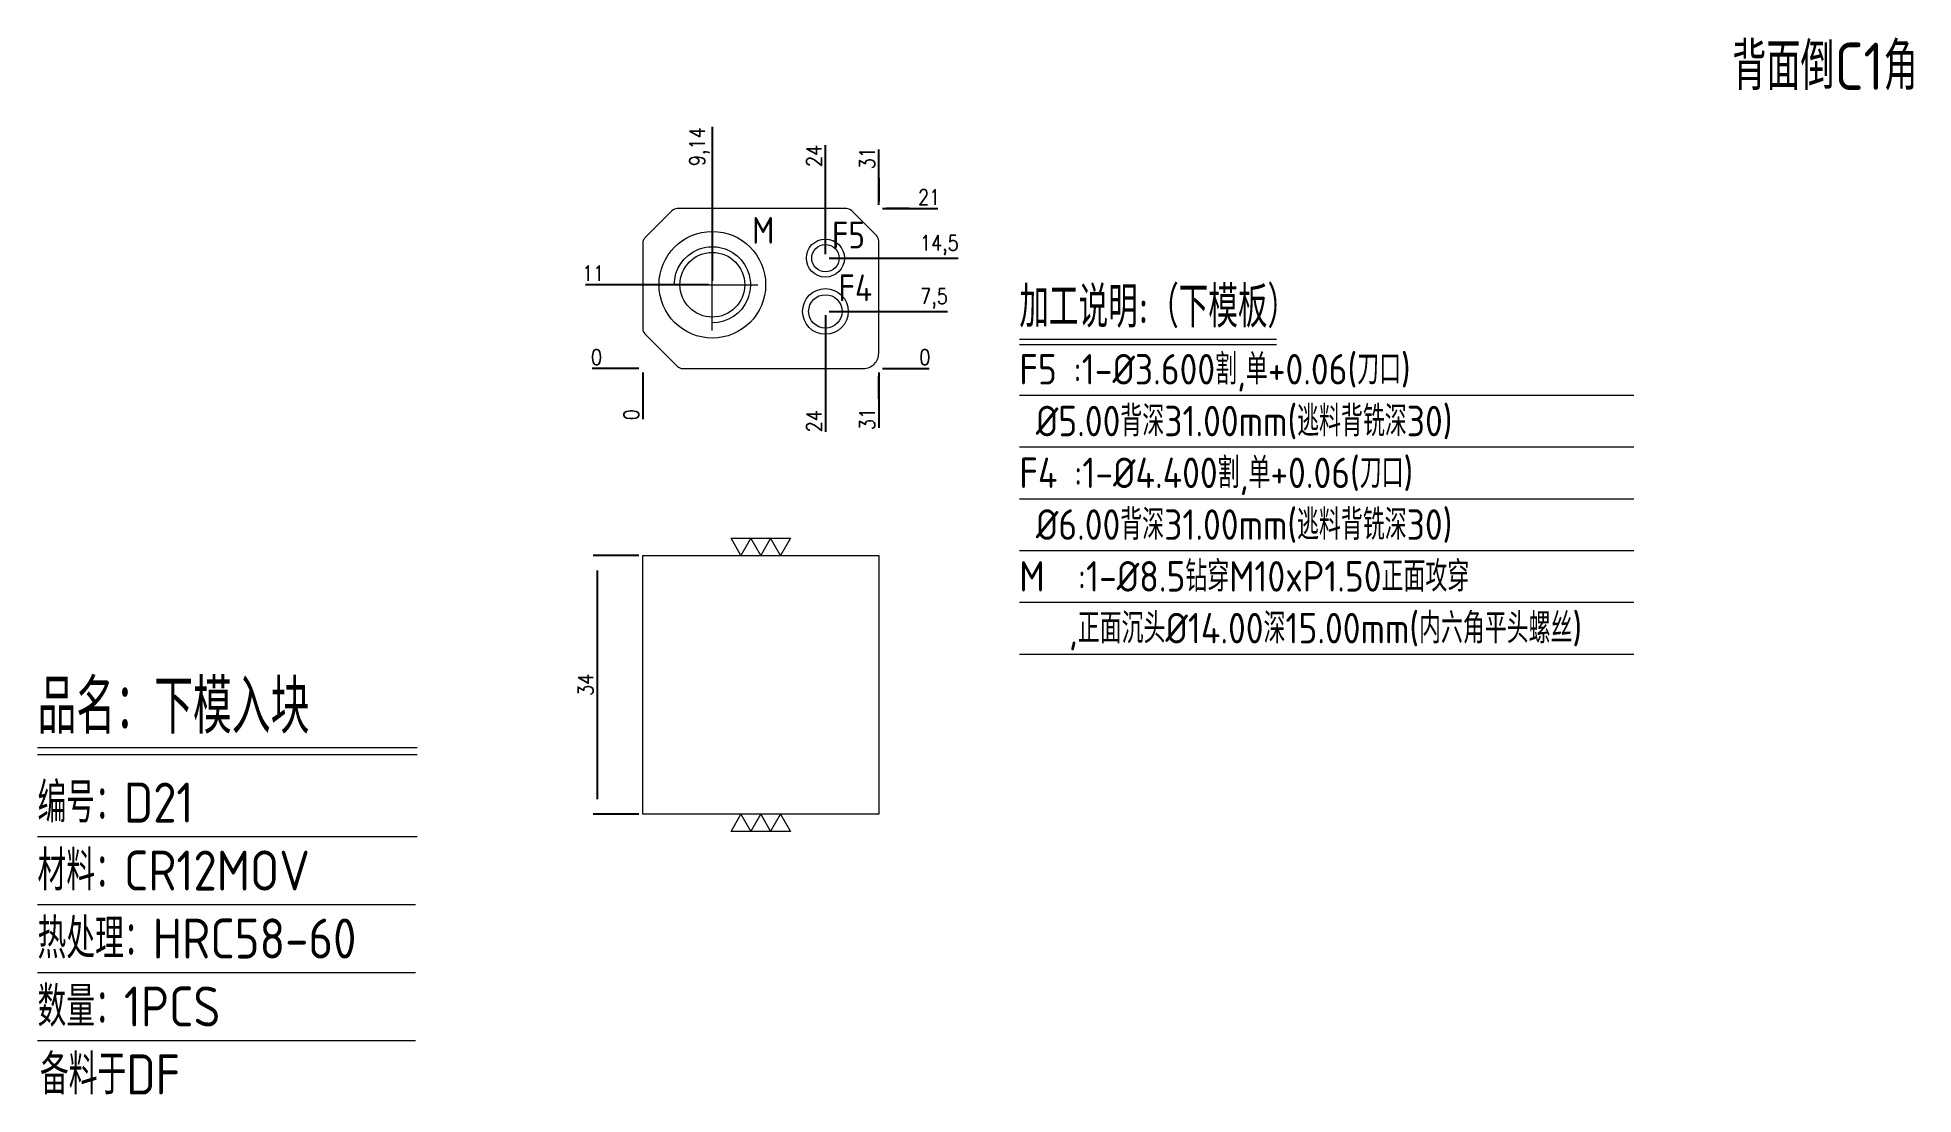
# Model space of a CAD drawing. Header units: millimetres. Extents: x 112911 to 113158, y 600 to 739.
import ezdxf
from ezdxf.enums import TextEntityAlignment as Align

# ---------------------------------------------------------------- set-up
doc = ezdxf.new("R2010")
doc.units = ezdxf.units.MM
doc.linetypes.add('CENTER', pattern=[0])
doc.linetypes.add('HIDDEN', pattern=[0])
for name, color, linetype in [('DIE_P', 2, 'Continuous'), ('DIM', 4, 'Continuous'), ('TEXT', 4, 'Continuous')]:
    doc.layers.add(name, color=color, linetype=linetype)
doc.styles.add('gbenor', font='gbenor.shx', dxfattribs={"bigfont": 'gbcbig.shx'})
doc.styles.get("Standard").update_dxf_attribs({"font": 'txt.shx', "width": 0.85, "bigfont": 'ctxt.shx'})
doc.dimstyles.new('T-2-WX', dxfattribs={"dimtxt": 2, "dimasz": 2, "dimexe": 0.5, "dimexo": 0.5, "dimgap": 0.5, "dimtad": 1, "dimtxsty": 'Standard', "dimblk": 'OPEN30', "dimcen": 0, "dimazin": 3, "dimtfac": 1, "dimtmove": 0, "dimatfit": 3, "dimldrblk": 'OPEN30', "dimlwd": -1, "dimlwe": -1})

# ---------------------------------------------------------------- blocks, each defined once
blk = doc.blocks.new('*D7579')
at = {"layer": 'Defpoints', "color": 0}
for p in [(112990.95, 695.28), (113021.95, 695.28), (113026.95, 695.28)]:
    blk.add_point(p, dxfattribs=at)
at = {"layer": 'DIM', "color": 0}
blk.add_line((113022.45, 695.28), (113028.58, 695.28), dxfattribs=at)
at = {"layer": 'DIM', "color": 0, "lineweight": 5, "insert": (113028.02, 696.78), "char_height": 2, "attachment_point": 5}
blk.add_mtext('0', dxfattribs=at)
blk = doc.blocks.new('_Open30')
blk = doc.blocks.new('*D7580')
at = {"layer": 'Defpoints', "color": 0}
for p in [(113014.95, 702.78), (113026.95, 702.78), (112990.95, 695.28)]:
    blk.add_point(p, dxfattribs=at)
at = {"layer": 'DIM', "color": 0}
for p, q in [((113015.45, 702.78), (113018.95, 702.78)), ((113018.95, 702.78), (113022.95, 702.78)), ((113022.95, 702.78), (113031.01, 702.78))]:
    blk.add_line(p, q, dxfattribs=at)
at = {"layer": 'DIM', "color": 0, "lineweight": 5, "insert": (113029.23, 704.47), "char_height": 2, "attachment_point": 5}
blk.add_mtext('7,5', dxfattribs=at)
blk = doc.blocks.new('*D7581')
at = {"layer": 'Defpoints', "color": 0}
for p in [(113014.95, 709.78), (113026.95, 709.78), (112990.95, 695.28)]:
    blk.add_point(p, dxfattribs=at)
at = {"layer": 'DIM', "color": 0}
for p, q in [((113015.45, 709.78), (113018.95, 709.78)), ((113018.95, 709.78), (113022.95, 709.78)), ((113022.95, 709.78), (113032.39, 709.78))]:
    blk.add_line(p, q, dxfattribs=at)
at = {"layer": 'DIM', "color": 0, "lineweight": 5, "insert": (113029.92, 711.47), "char_height": 2, "attachment_point": 5}
blk.add_mtext('14,5', dxfattribs=at)
blk = doc.blocks.new('*D7582')
at = {"layer": 'Defpoints', "color": 0}
for p in [(113021.95, 716.28), (113026.95, 716.28), (112990.95, 695.28)]:
    blk.add_point(p, dxfattribs=at)
at = {"layer": 'DIM', "color": 0}
for p, q in [((113022.45, 716.28), (113025.95, 716.28)), ((113025.95, 716.28), (113022.95, 716.28)), ((113022.95, 716.28), (113029.72, 716.28))]:
    blk.add_line(p, q, dxfattribs=at)
at = {"layer": 'DIM', "color": 0, "lineweight": 5, "insert": (113028.58, 717.78), "char_height": 2, "attachment_point": 5}
blk.add_mtext('21', dxfattribs=at)
blk = doc.blocks.new('*D7583')
at = {"layer": 'Defpoints', "color": 0}
for p in [(112985.95, 695.28), (112990.95, 695.28), (112990.95, 695.28)]:
    blk.add_point(p, dxfattribs=at)
at = {"layer": 'DIM', "color": 0}
blk.add_line((112990.45, 695.28), (112984.32, 695.28), dxfattribs=at)
at = {"layer": 'DIM', "color": 0, "lineweight": 5, "insert": (112984.88, 696.78), "char_height": 2, "attachment_point": 5}
blk.add_mtext('0', dxfattribs=at)
blk = doc.blocks.new('*D7584')
at = {"layer": 'Defpoints', "color": 0}
for p in [(112985.95, 706.28), (113000.1, 706.28), (112990.95, 695.28)]:
    blk.add_point(p, dxfattribs=at)
at = {"layer": 'DIM', "color": 0}
for p, q in [((112989.95, 706.28), (112983.43, 706.28)), ((112993.95, 706.28), (112989.95, 706.28)), ((112999.6, 706.28), (112993.95, 706.28))]:
    blk.add_line(p, q, dxfattribs=at)
at = {"layer": 'DIM', "color": 0, "lineweight": 5, "insert": (112984.44, 707.78), "char_height": 2, "attachment_point": 5}
blk.add_mtext('11', dxfattribs=at)
blk = doc.blocks.new('*D7585')
at = {"layer": 'Defpoints', "color": 0}
for p in [(112990.95, 695.28), (113021.95, 695.28), (113021.95, 690.28)]:
    blk.add_point(p, dxfattribs=at)
at = {"layer": 'DIM', "color": 0}
for p, q in [((113021.95, 694.78), (113021.95, 691.28)), ((113021.95, 691.28), (113021.95, 694.28)), ((113021.95, 694.28), (113021.95, 687.51))]:
    blk.add_line(p, q, dxfattribs=at)
at = {"layer": 'DIM', "color": 0, "lineweight": 5, "insert": (113020.45, 688.65), "char_height": 2, "attachment_point": 5, "rotation": 90}
blk.add_mtext('31', dxfattribs=at)
blk = doc.blocks.new('*D7586')
at = {"layer": 'Defpoints', "color": 0}
for p in [(113014.95, 702.78), (112990.95, 695.28), (113014.95, 690.28)]:
    blk.add_point(p, dxfattribs=at)
at = {"layer": 'DIM', "color": 0}
for p, q in [((113014.95, 702.28), (113014.95, 698.28)), ((113014.95, 698.28), (113014.95, 694.28)), ((113014.95, 694.28), (113014.95, 686.95))]:
    blk.add_line(p, q, dxfattribs=at)
at = {"layer": 'DIM', "color": 0, "lineweight": 5, "insert": (113013.45, 688.36), "char_height": 2, "attachment_point": 5, "rotation": 90}
blk.add_mtext('24', dxfattribs=at)
blk = doc.blocks.new('*D7587')
at = {"layer": 'Defpoints', "color": 0}
for p in [(112990.95, 695.28), (112990.95, 695.28), (112990.95, 690.28)]:
    blk.add_point(p, dxfattribs=at)
at = {"layer": 'DIM', "color": 0}
blk.add_line((112990.95, 694.78), (112990.95, 688.65), dxfattribs=at)
at = {"layer": 'DIM', "color": 0, "lineweight": 5, "insert": (112989.45, 689.21), "char_height": 2, "attachment_point": 5, "rotation": 90}
blk.add_mtext('0', dxfattribs=at)
blk = doc.blocks.new('*D7588')
at = {"layer": 'Defpoints', "color": 0}
for p in [(113021.95, 721.28), (113021.95, 716.28), (112990.95, 695.28)]:
    blk.add_point(p, dxfattribs=at)
at = {"layer": 'DIM', "color": 0}
for p, q in [((113021.95, 717.28), (113021.95, 724.05)), ((113021.95, 716.78), (113021.95, 720.28)), ((113021.95, 720.28), (113021.95, 717.28))]:
    blk.add_line(p, q, dxfattribs=at)
at = {"layer": 'DIM', "color": 0, "lineweight": 5, "insert": (113020.45, 722.91), "char_height": 2, "attachment_point": 5, "rotation": 90}
blk.add_mtext('31', dxfattribs=at)
blk = doc.blocks.new('*D7589')
at = {"layer": 'Defpoints', "color": 0}
for p in [(113014.95, 721.28), (113014.95, 709.78), (112990.95, 695.28)]:
    blk.add_point(p, dxfattribs=at)
at = {"layer": 'DIM', "color": 0}
for p, q in [((113014.95, 717.28), (113014.95, 724.61)), ((113014.95, 713.78), (113014.95, 717.28)), ((113014.95, 710.28), (113014.95, 713.78))]:
    blk.add_line(p, q, dxfattribs=at)
at = {"layer": 'DIM', "color": 0, "lineweight": 5, "insert": (113013.45, 723.2), "char_height": 2, "attachment_point": 5, "rotation": 90}
blk.add_mtext('24', dxfattribs=at)
blk = doc.blocks.new('*D7590')
at = {"layer": 'Defpoints', "color": 0}
for p in [(113000.1, 721.28), (113000.1, 706.28), (112990.95, 695.28)]:
    blk.add_point(p, dxfattribs=at)
at = {"layer": 'DIM', "color": 0}
for p, q in [((113000.1, 717.28), (113000.1, 727.04)), ((113000.1, 713.28), (113000.1, 717.28)), ((113000.1, 706.78), (113000.1, 713.28))]:
    blk.add_line(p, q, dxfattribs=at)
at = {"layer": 'DIM', "color": 0, "lineweight": 5, "insert": (112998.41, 724.41), "char_height": 2, "attachment_point": 5, "rotation": 90}
blk.add_mtext('9,14', dxfattribs=at)
blk = doc.blocks.new('*D7591')
at = {"layer": 'Defpoints', "color": 0}
for p in [(112990.95, 670.74), (112984.95, 636.74), (112990.95, 636.74)]:
    blk.add_point(p, dxfattribs=at)
at = {"layer": 'DIM', "color": 0}
for p, q in [((112990.45, 670.74), (112984.45, 670.74)), ((112984.95, 668.74), (112984.95, 638.74)), ((112990.45, 636.74), (112984.45, 636.74))]:
    blk.add_line(p, q, dxfattribs=at)
at = {"layer": 'DIM', "color": 0, "lineweight": 5, "insert": (112983.45, 653.74), "char_height": 2, "attachment_point": 5, "rotation": 90}
blk.add_mtext('34', dxfattribs=at)

msp = doc.modelspace()

# ---------------------------------------------------------------- linework, layer by layer
at = {"layer": 'DIE_P', "linetype": 'Continuous', "lineweight": 5}
msp.add_lwpolyline([(112990.951, 711.736), (112990.951, 700.524, 0.1989124), (112991.244, 699.817), (112995.486, 695.574, 0.1989124), (112996.194, 695.281), (113019.951, 695.281, 0.4142136), (113021.951, 697.281), (113021.951, 712.039, 0.1989124), (113021.658, 712.746), (113018.415, 715.988, 0.1989124), (113017.708, 716.281), (112995.496, 716.281, 0.1989124), (112994.789, 715.988), (112991.244, 712.443, 0.1989124)], format="xyb", close=True, dxfattribs=at)
at = {"layer": 'DIE_P', "linetype": 'CENTER', "lineweight": 5}
for points in [[(113000.095, 700.281), (113000.095, 712.281)], [(112994.095, 706.281), (113006.095, 706.281)]]:
    msp.add_lwpolyline(points, dxfattribs=at)
at = {"layer": 'DIE_P', "lineweight": 5}
msp.add_lwpolyline([(112995.095, 706.281, -2.4142136), (113000.095, 701.281)], format="xyb", dxfattribs=at)
at = {"layer": 'DIE_P', "linetype": 'Continuous', "lineweight": 5}
msp.add_circle((113000.095, 706.281), 7, dxfattribs=at)
at = {"layer": 'DIE_P', "color": 4, "linetype": 'HIDDEN', "lineweight": 5, "ltscale": 0.5}
for centre, radius in [((113014.951, 709.781), 2.5), ((113014.951, 702.781), 3)]:
    msp.add_circle(centre, radius, dxfattribs=at)
at = {"layer": 'DIE_P', "lineweight": 5}
msp.add_circle((113000.095, 706.281), 4.25, dxfattribs=at)
at = {"layer": 'DIE_P', "color": 1, "linetype": 'Continuous', "lineweight": 5}
for centre, radius in [((113014.951, 709.781), 1.8), ((113014.951, 702.781), 2.2)]:
    msp.add_circle(centre, radius, dxfattribs=at)
at = {"layer": 'DIM', "color": 4, "linetype": 'Continuous', "lineweight": 5}
for p, q in [((112911.441, 645.498), (112961.307, 645.498)), ((112911.441, 644.579), (112961.307, 644.579)), ((112911.441, 633.814), (112961.307, 633.814)), ((112911.441, 624.886), (112961.09, 624.886)), ((112911.441, 615.958), (112961.09, 615.958)), ((112911.441, 607.031), (112961.09, 607.031))]:
    msp.add_line(p, q, dxfattribs=at)
at = {"layer": 'TEXT', "color": 3, "lineweight": 5}
for p, q in [((113040.432, 699.124), (113074.225, 699.124)), ((113040.432, 698.424), (113074.225, 698.424))]:
    msp.add_line(p, q, dxfattribs=at)
at = {"layer": 'TEXT', "color": 3, "linetype": 'Continuous', "lineweight": 5}
for p, q in [((113040.432, 691.784), (113121.147, 691.784)), ((113040.432, 684.984), (113121.147, 684.984)), ((113040.432, 678.184), (113121.147, 678.184)), ((113040.432, 671.384), (113121.147, 671.384)), ((113040.432, 664.584), (113121.147, 664.584)), ((113040.432, 657.784), (113121.147, 657.784))]:
    msp.add_line(p, q, dxfattribs=at)
at = {"layer": 'TEXT', "lineweight": 5}
for points in [[(113010.348, 672.99), (113009.049, 670.74), (113007.75, 672.99), (113006.451, 670.74), (113005.152, 672.99), (113003.853, 670.74), (113002.554, 672.99), (113010.348, 672.99)], [(113002.554, 634.49), (113003.853, 636.74), (113005.152, 634.49), (113006.451, 636.74), (113007.75, 634.49), (113009.049, 636.74), (113010.348, 634.49), (113002.554, 634.49)]]:
    msp.add_lwpolyline(points, close=True, dxfattribs=at)
at = {"layer": 'TEXT', "color": 2, "lineweight": 5}
msp.add_lwpolyline([(112990.951, 670.74), (113021.951, 670.74), (113021.951, 636.74), (112990.951, 636.74)], close=True, dxfattribs=at)

# ---------------------------------------------------------------- texts
at = {"layer": 'DIM', "color": 3, "linetype": 'Continuous', "lineweight": 5, "style": 'gbenor'}
for s, height, p in [('品名：下模入块', 7.0896, (112911.441, 647.336)), ('编号：D21', 5.2515, (112911.441, 635.652)), ('材料：CR12MOV', 5.2515, (112911.441, 626.724)), ('热处理：HRC58-60', 5.25154, (112911.441, 617.796)), ('数量：1PCS', 5.2515, (112911.441, 608.869)), ('备料于DF', 5.2515, (112911.761, 599.941))]:
    msp.add_text(s, height=height, dxfattribs=at).set_placement(p)
at = {"layer": 'TEXT', "color": 4, "lineweight": 5, "style": 'gbenor'}
for s, height, p in [('背面倒C1角', 6.2174, (113134.097, 731.866)), ('加工说明:（下模板）', 5.4, (113040.432, 700.664)), (' %%C5.00背深31.00mm(逃料背铣深30)', 4, (113040.432, 686.384)), (' %%C6.00背深31.00mm(逃料背铣深30)', 4, (113040.432, 672.784)), ('M  :1-%%c8.5钻穿M10xP1.50正面攻穿', 4, (113040.432, 665.984)), ('   ,正面沉头%%C14.00深15.00mm(内六角平头螺丝)', 4, (113040.432, 659.184))]:
    msp.add_text(s, height=height, dxfattribs=at).set_placement(p)
for s, p in [('M', (113006.782, 713.43)), ('F5', (113017.987, 712.817)), ('F4', (113018.884, 705.879))]:
    msp.add_text(s, height=3.52, dxfattribs=at).set_placement(p, align=Align.MIDDLE_CENTER)
at = {"layer": 'TEXT', "color": 1, "lineweight": 5, "style": 'gbenor'}
for s, p in [('F5 :1-%%C3.600割,单+0.06(刀口)', (113040.432, 693.184)), ('F4 :1-%%C4.400割,单+0.06(刀口)', (113040.432, 679.584))]:
    msp.add_text(s, height=4, dxfattribs=at).set_placement(p)

# ---------------------------------------------------------------- dimensions: what is measured, and where the dimension line sits
at = {"layer": 'DIM', "lineweight": 5}
for feature_location, offset, dtype, origin, picture, middle in [((113000.095, 706.281), (0, 15), 1, (112990.951, 695.281), '*D7590', (112998.405, 724.412)), ((113014.951, 709.781), (0, 11.5), 1, (112990.951, 695.281), '*D7589', (113013.451, 723.198)), ((113021.951, 716.281), (0, 5), 1, (112990.951, 695.281), '*D7588', (113020.451, 722.915)), ((113021.951, 716.281), (5, 0), 0, (112990.951, 695.281), '*D7582', (113028.584, 717.781)), ((113014.951, 709.781), (12, 0), 0, (112990.951, 695.281), '*D7581', (113029.92, 711.472)), ((113000.095, 706.281), (-14.145, 0), 0, (112990.951, 695.281), '*D7584', (112984.439, 707.781)), ((113014.951, 702.781), (12, 0), 0, (112990.951, 695.281), '*D7580', (113029.232, 704.472)), ((113014.951, 702.781), (0, -12.5), 1, (112990.951, 695.281), '*D7586', (113013.451, 688.365)), ((112990.950876605, 695.28119794), (-5, 0), 0, (112990.950876605, 695.28119794), '*D7583', (112984.884209938, 696.78119794)), ((113021.950876625, 695.28119794), (5, 0), 0, (112990.950876605, 695.28119794), '*D7579', (113028.017543291, 696.78119794)), ((112990.950876605, 695.28119794), (0, -5), 1, (112990.950876605, 695.28119794), '*D7587', (112989.450876605, 689.214531273)), ((113021.951, 695.281), (0, -5), 1, (112990.951, 695.281), '*D7585', (113020.451, 688.648))]:
    dim = msp.add_ordinate_dim(feature_location=feature_location, offset=offset, dtype=dtype, origin=origin, dimstyle='T-2-WX', dxfattribs=at)
    dim.commit()
    dim.dimension.update_dxf_attribs({"geometry": picture, "text_midpoint": middle})
dim = msp.add_linear_dim(base=(112984.951, 636.74), p1=(112990.951, 670.74), p2=(112990.951, 636.74), angle=90, dimstyle='T-2-WX', dxfattribs=at)
dim.commit()
dim.dimension.update_dxf_attribs({"geometry": '*D7591', "text_midpoint": (112983.451, 653.74)})

doc.saveas('drawing.dxf')
